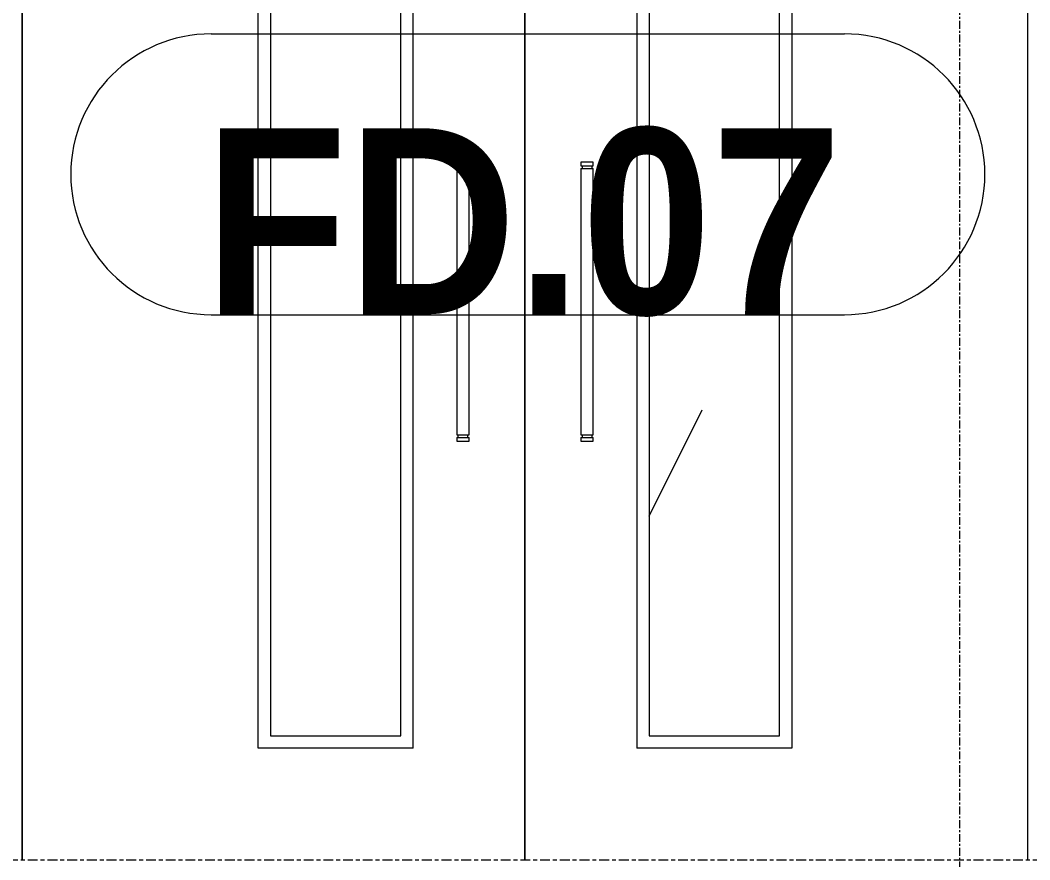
# Model space of a CAD drawing. Header units: millimetres. Extents: x 1240 to 198004, y -7796 to 35300.
# Drawn here: x 160950 to 162577, y 9000 to 10354 of the extents above; entities that cross this region are included whole.
import ezdxf

# ---------------------------------------------------------------- set-up
doc = ezdxf.new("R2010")
doc.units = ezdxf.units.MM
doc.linetypes.add('Centre', pattern=[31.75, 6.35, -4.7625, 15.875, -4.7625])
doc.linetypes.add('Grid Line', pattern=[22.225, 12.7, -3.175, 3.175, -3.175])
for name, color, linetype, lineweight in [('A-DOOR', 31, 'Continuous', 9), ('A-DOOR-FRAM', 31, 'Continuous', 9), ('A-DOOR-IDEN', 31, 'Continuous', 9), ('A-FLOR-LEVL-2', 51, 'Centre', 9), ('S-GRID-1', 1, 'Grid Line', 9)]:
    doc.layers.add(name, color=color, linetype=linetype, lineweight=lineweight)
doc.styles.add('Arial_B_2', font='arialbd.ttf', dxfattribs={"width": 0.9, "height": 300})
pattern_1 = [(63.435, (1790.26, 104.33), (-0.001, 1524.001), [532.463, -2875.304]), (63.435, (266.26, 104.33), (-0.001, 1524.001), [532.463, -2875.304]), (63.435, (2519.8, 398.8), (-0.001, 1524.001), [532.463, -2875.304]), (63.435, (995.8, 398.8), (-0.001, 1524.001), [532.463, -2875.304]), (63.435, (2409.4, 294.83), (-0.001, 1524.001), [532.463, -2875.304]), (63.435, (885.4, 294.83), (-0.001, 1524.001), [532.463, -2875.304]), (63.435, (2296.8, 890.1), (-0.001, 1524.001), [258.8, -3148.965]), (63.435, (772.8, 890.1), (-0.001, 1524.001), [258.8, -3148.965]), (63.435, (2223.2, 797.95), (-0.001, 1524.001), [532.463, -2875.304]), (63.435, (699.2, 797.95), (-0.001, 1524.001), [532.463, -2875.304]), (63.435, (2236.2, 864.1), (-0.001, 1524.001), [532.463, -2875.304]), (63.435, (712.2, 864.1), (-0.001, 1524.001), [532.463, -2875.304]), (63.435, (1621.35, 573.94), (-0.001, 1524.001), [532.463, -2875.304]), (63.435, (97.35, 573.94), (-0.001, 1524.001), [532.463, -2875.304]), (63.435, (1634.34, 651.9), (-0.001, 1524.001), [532.463, -2875.304]), (63.435, (110.34, 651.9), (-0.001, 1524.001), [532.463, -2875.304]), (63.435, (1637.84, 708.1), (-0.001, 1524.001), [532.463, -2875.304]), (63.435, (113.84, 708.1), (-0.001, 1524.001), [532.463, -2875.304])]

# ---------------------------------------------------------------- blocks, each defined once
blk = doc.blocks.new('FD_07 - FD_07-1700x2200-CỬA ĐI 2 CÁNH-910693-TKCS_MẶT ĐỨNG NỘI KHU 2')
at = {"layer": 'A-DOOR'}
h = blk.add_hatch(dxfattribs=at)
h.set_pattern_fill('FP_43', color=256, style=0, pattern_type=2)
h.set_pattern_definition(pattern_1)
h.paths.add_polyline_path([(-34947.4, 9200), (-34737.4, 9200), (-34737.4, 10960), (-34947.4, 10960), (-34947.4, 9318.2)])
h = blk.add_hatch(dxfattribs=at)
h.set_pattern_fill('FP_43', color=256, style=0, pattern_type=2)
h.set_pattern_definition(pattern_1)
h.paths.add_polyline_path([(-34337.4, 9200), (-34127.4, 9200), (-34127.4, 10960), (-34337.4, 10960), (-34337.4, 9410)])
for p, q in [((-35347.4, 11160), (-35347.4, 9000)), ((-34537.4, 11160), (-34537.4, 9000)), ((-34537.4, 9000), (-34537.4, 11160)), ((-33727.4, 9000), (-33727.4, 11160)), ((-34967.4, 9180), (-34967.4, 10980)), ((-34717.4, 9180), (-34717.4, 10980)), ((-34357.4, 10980), (-34357.4, 9180)), ((-34107.4, 10980), (-34107.4, 9180)), ((-34947.4, 10960), (-34947.4, 9200)), ((-34737.4, 9200), (-34737.4, 10960)), ((-34337.4, 10960), (-34337.4, 9200)), ((-34127.4, 9200), (-34127.4, 10960)), ((-34647.4, 10125), (-34647.4, 10119)), ((-34627.4, 10125), (-34647.4, 10125)), ((-34647.4, 10119), (-34627.4, 10119)), ((-34645.4, 10119), (-34645.4, 10114.8)), ((-34629.3, 10114.8), (-34629.3, 10119)), ((-34627.4, 10119), (-34627.4, 10125)), ((-34447.4, 10125), (-34447.4, 10119)), ((-34427.4, 10125), (-34447.4, 10125)), ((-34447.4, 10119), (-34427.4, 10119)), ((-34445.4, 10119), (-34445.4, 10114.8)), ((-34429.3, 10114.8), (-34429.3, 10119)), ((-34427.4, 10119), (-34427.4, 10125)), ((-34647.4, 10114.8), (-34647.4, 9685.2)), ((-34647.4, 10114.8), (-34627.4, 10114.8)), ((-34627.4, 9685.2), (-34627.4, 10114.8)), ((-34447.4, 10114.8), (-34447.4, 9685.2)), ((-34447.4, 10114.8), (-34427.4, 10114.8)), ((-34427.4, 9685.2), (-34427.4, 10114.8)), ((-34647.4, 9685.2), (-34627.4, 9685.2)), ((-34647.4, 9681), (-34647.4, 9675)), ((-34647.4, 9681), (-34627.4, 9681)), ((-34645.4, 9685.2), (-34645.4, 9681)), ((-34629.3, 9681), (-34629.3, 9685.2)), ((-34627.4, 9675), (-34627.4, 9681)), ((-34447.4, 9685.2), (-34427.4, 9685.2)), ((-34447.4, 9681), (-34447.4, 9675)), ((-34447.4, 9681), (-34427.4, 9681)), ((-34445.4, 9685.2), (-34445.4, 9681)), ((-34429.3, 9681), (-34429.3, 9685.2)), ((-34427.4, 9675), (-34427.4, 9681)), ((-34647.4, 9675), (-34627.4, 9675)), ((-34447.4, 9675), (-34427.4, 9675)), ((-34947.4, 9200), (-34737.4, 9200)), ((-34337.4, 9200), (-34127.4, 9200)), ((-34717.4, 9180), (-34967.4, 9180)), ((-34107.4, 9180), (-34357.4, 9180))]:
    blk.add_line(p, q, dxfattribs=at)
at = {"layer": 'A-DOOR-FRAM'}
for p, q in [((-35347.4, 9000), (-35347.4, 11160)), ((-33727.4, 9000), (-33727.4, 11160))]:
    blk.add_line(p, q, dxfattribs=at)
blk = doc.blocks.new('STN_Door Tag - STN_Door Tag-1788670-TKCS_MẶT ĐỨNG NỘI KHU 2')
at = {"layer": 'A-DOOR-IDEN'}
for p, q in [((-55715.8, 3874.2), (-54695.7, 3874.2)), ((-55715.8, 3421.3), (-54695.7, 3421.3))]:
    blk.add_line(p, q, dxfattribs=at)
for centre, start, end in [((-55715.8, 3647.8), 90, 270), ((-54695.7, 3647.8), 270, 90)]:
    blk.add_arc(centre, 226.4, start, end, dxfattribs=at)

msp = doc.modelspace()

# ---------------------------------------------------------------- linework, layer by layer
at = {"layer": 'A-FLOR-LEVL-2'}
msp.add_line((104944.5, 9000), (194512.3, 9000), dxfattribs=at)
at = {"layer": 'S-GRID-1'}
msp.add_line((162464.2, 5.5), (162464.2, 30542.5), dxfattribs=at)

# ---------------------------------------------------------------- block references
at = {"layer": 'A-DOOR'}
msp.add_blockref('FD_07 - FD_07-1700x2200-CỬA ĐI 2 CÁNH-910693-TKCS_MẶT ĐỨNG NỘI KHU 2', (196301.1, 0), dxfattribs=at)
at = {"layer": 'A-DOOR-IDEN'}
msp.add_blockref('STN_Door Tag - STN_Door Tag-1788670-TKCS_MẶT ĐỨNG NỘI KHU 2', (216974, 6457.6), dxfattribs=at)

# ---------------------------------------------------------------- texts
at = {"layer": 'A-DOOR-IDEN', "insert": (161760.7, 10027.6), "char_height": 300, "width": 1054.35, "attachment_point": 5, "line_spacing_factor": 0.936439, "style": 'Arial_B_2'}
msp.add_mtext('\\pt6.75,13.5,20.25,27,33.75,40.5,47.25,54,60.75,67.5,74.25,81,87.75,94.5,101.25,108,114.75,121.5,128.25,135,141.75,148.5,155.25,162,168.75,175.5,182.25,189,195.75,202.5,209.25,216;FD.07', dxfattribs=at)

doc.saveas('drawing.dxf')
